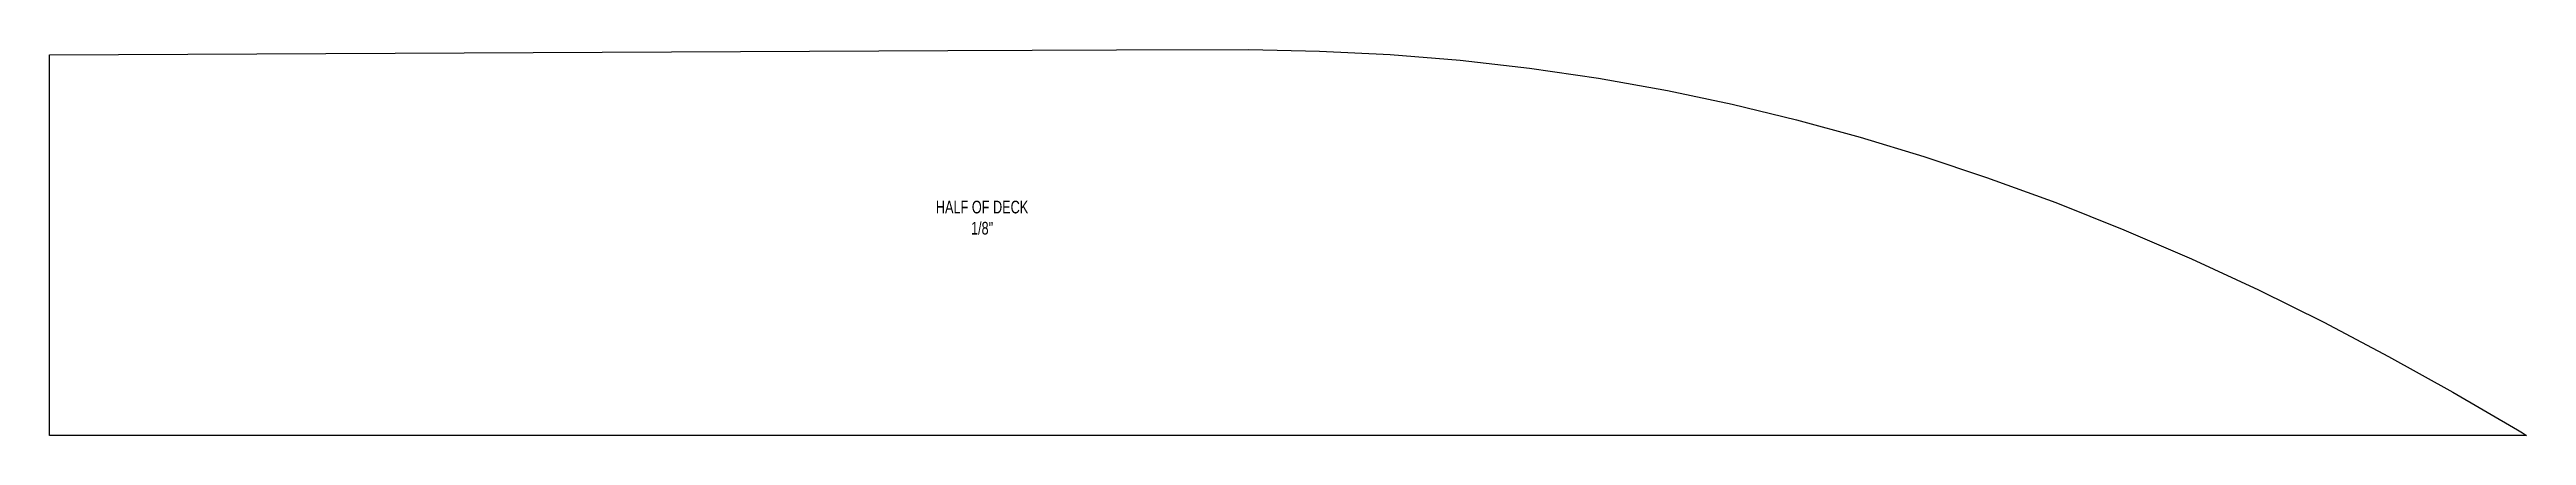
# Model space of a CAD drawing. Extents: x 0.7 to 49.7, y 0.2 to 7.8.
import ezdxf

# ---------------------------------------------------------------- set-up
doc = ezdxf.new("R2010")
doc.units = 0
doc.layers.get('0').update_dxf_attribs({"linetype": 'CONTINUOUS'})
doc.styles.add('SLDTEXTSTYLE0', font='txt', dxfattribs={"width": 0.75})

msp = doc.modelspace()

# ---------------------------------------------------------------- linework, layer by layer
at = {"color": 7, "linetype": 'CONTINUOUS'}
for p, q in [((0.721, 7.735), (18.465, 7.822)), ((0.721, 0.235), (0.721, 7.735)), ((18.465, 0.235), (0.721, 0.235)), ((49.65, 0.235), (18.465, 0.235))]:
    msp.add_line(p, q, dxfattribs=at)
at = {"color": 7, "linetype": 'CONTINUOUS', "flags": 128}
for points in [[(18.465, 7.822), (21.796, 7.835), (24.412, 7.84)], [(24.412, 7.84), (25.811, 7.811), (27.202, 7.741), (28.584, 7.63), (29.957, 7.475), (31.321, 7.277), (32.682, 7.034), (33.959, 6.765), (35.228, 6.457), (36.491, 6.113), (37.744, 5.734), (38.985, 5.321), (40.351, 4.824), (41.698, 4.29), (43.034, 3.717), (44.354, 3.107), (45.645, 2.467), (46.926, 1.792), (48.196, 1.085), (49.47, 0.342)], [(49.47, 0.342), (49.571, 0.282), (49.65, 0.235)]]:
    msp.add_lwpolyline(points, dxfattribs=at)

# ---------------------------------------------------------------- texts
at = {"color": 7, "insert": (19.142, 4.861), "char_height": 0.25, "attachment_point": 2, "style": 'SLDTEXTSTYLE0'}
msp.add_mtext('HALF OF DECK\\P1/8"', dxfattribs=at)

doc.saveas('drawing.dxf')
